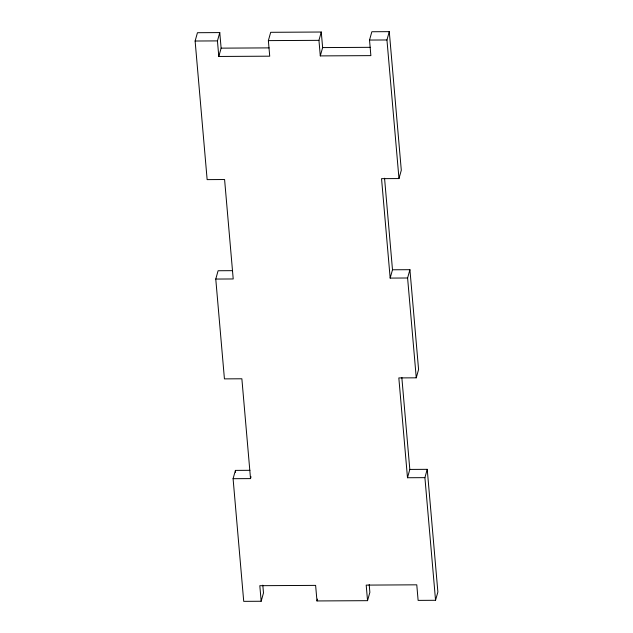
<?xml version="1.0" encoding="UTF-8"?>
<svg xmlns="http://www.w3.org/2000/svg" width="633" height="633" viewBox="0 0 633 633"><rect width="100%" height="100%" fill="white"/><g stroke="black" fill="none" stroke-linecap="round" stroke-linejoin="round"><path stroke-width="0.95" d="M262.814 585.161L263.486 592.939L261.168 601.255L243.721 601.35L233.086 478.698L250.526 478.603L241.869 378.779L224.43 378.882L215.766 279.058L233.213 278.963L224.588 179.527L207.141 179.622L195.122 41.018L197.449 32.71L219.77 32.584L221.123 48.148L218.796 56.464L269.721 56.179L268.368 40.615L270.695 32.307L321.271 32.022L322.624 47.586L320.298 55.902L370.875 55.625L369.522 40.061L371.848 31.745L389.279 31.65L401.298 170.245L398.972 178.561L381.541 178.656L390.165 278.093L407.597 277.998L409.923 269.69L392.492 269.785L390.165 278.093M218.796 56.464L217.443 40.9L219.77 32.584M215.766 279.058L218.092 270.742L232.627 270.663M320.298 55.902L318.945 40.338L321.271 32.022M233.086 478.698L235.413 470.39L249.948 470.303M250.526 478.603L251.04 476.76M398.972 178.561L386.953 39.966L389.279 31.65M369.197 584.568L369.87 592.353L367.544 600.67L316.975 600.946L317.489 599.095M407.486 477.741L409.812 469.425L427.235 469.33L424.909 477.646L407.486 477.741L398.83 377.917L416.253 377.822L418.579 369.506L409.923 269.69M367.544 600.67L366.198 585.106L416.775 584.821L418.12 600.385L435.551 600.29L437.878 591.982L427.235 469.33M195.122 41.018L217.443 40.9M268.368 40.615L318.945 40.338M369.522 40.061L386.953 39.966M221.123 48.148L269.112 47.886M322.624 47.586L370.281 47.325M407.597 277.998L416.253 377.822M424.909 477.646L435.551 600.29M384.555 178.221L392.492 269.785M401.828 377.434L409.812 469.425M316.975 600.946L315.622 585.383L259.815 585.691L261.168 601.255M235.413 470.39L235.579 472.353"/></g></svg>
